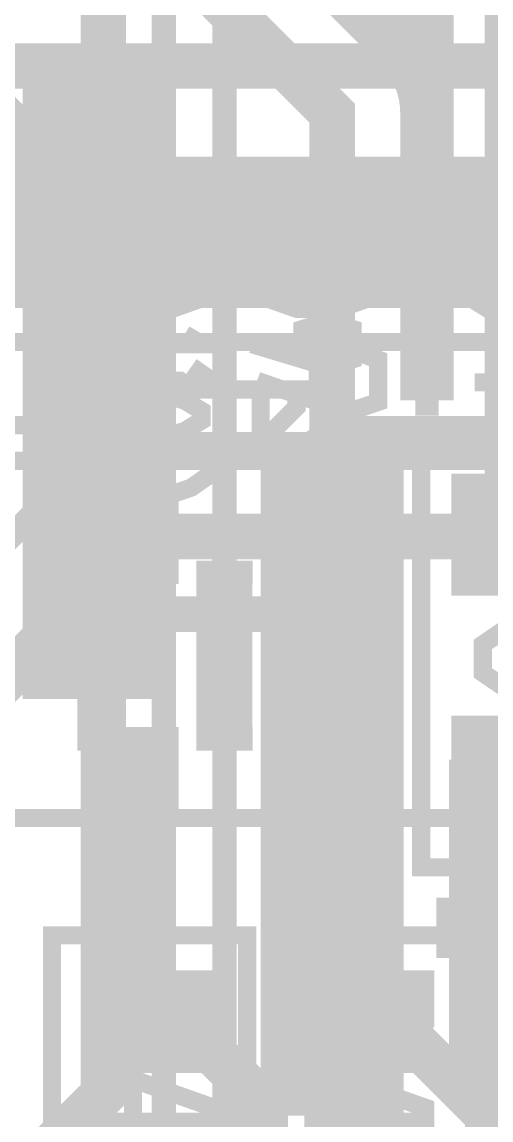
# Model space of a CAD drawing. Extents: x -10 to 131, y -93 to 209.
# Drawn here: x 106.89 to 110.82, y 6.89 to 16.12 of the extents above; entities that cross this region are included whole.
import ezdxf

# ---------------------------------------------------------------- set-up
doc = ezdxf.new("R2010")
doc.units = 0
doc.header["$MEASUREMENT"] = 0
doc.layers.get('0').update_dxf_attribs({"linetype": 'CONTINUOUS'})
for name, color, linetype in [('22-303-0_ASB', 7, 'CONTINUOUS'), ('22-303-0_AST', 7, 'CONTINUOUS'), ('22-303-0_BOT', 2, 'CONTINUOUS'), ('22-303-0_DRD', 6, 'CONTINUOUS'), ('22-303-0_IN1', 10, 'CONTINUOUS'), ('22-303-0_SMB', 14, 'CONTINUOUS'), ('22-303-0_SMT', 9, 'CONTINUOUS'), ('22-303-0_SPB', 12, 'CONTINUOUS'), ('22-303-0_SPT', 11, 'CONTINUOUS'), ('22-303-0_SSB', 13, 'CONTINUOUS'), ('22-303-0_SST', 8, 'CONTINUOUS'), ('22-303-0_TOP', 15, 'CONTINUOUS')]:
    doc.layers.add(name, color=color, linetype=linetype)

# ---------------------------------------------------------------- blocks, each defined once
blk = doc.blocks.new('RECTANGLE_76')
blk.add_solid([(0.59944, 2.74955), (0.59944, -2.74955), (-0.59944, 2.74955), (-0.59944, -2.74955)])
blk = doc.blocks.new('RECTANGLE_3')
blk.add_solid([(0.4826, 0.4064), (0.4826, -0.4064), (-0.4826, 0.4064), (-0.4826, -0.4064)])
blk = doc.blocks.new('RECTANGLE_6')
blk.add_solid([(0.63627, 0.51308), (0.63627, -0.51308), (-0.63627, 0.51308), (-0.63627, -0.51308)])
blk = doc.blocks.new('RECTANGLE_18')
blk.add_solid([(0.25019, 0.40005), (0.25019, -0.40005), (-0.25019, 0.40005), (-0.25019, -0.40005)])

msp = doc.modelspace()

# ---------------------------------------------------------------- linework, layer by layer
at = {"layer": '22-303-0_ASB', "const_width": 0.1524}
for points in [[(107.78998, 13.42898), (107.78998, 15.4305), (107.49026, 15.4305), (107.19054, 15.4305), (107.19054, 13.42898)], [(106.69016, 13.42898), (113.6904, 13.42898)], [(105.6894, 10.72896), (105.6894, 12.43076), (105.6894, 12.62888), (106.69016, 12.62888), (106.69016, 12.43076), (105.6894, 12.43076), (105.38968, 12.73048), (107.53852, 12.73048), (107.53852, 13.0302), (109.44098, 13.0302), (109.44098, 12.73048), (109.13872, 12.43076), (111.83874, 12.43076), (112.0902, 12.43076), (112.8903, 12.43076), (113.13922, 12.43076), (113.6904, 12.43076), (114.68862, 12.43076), (114.99088, 12.73048), (114.99088, 10.72896), (115.189, 10.72896), (115.189, 10.42924), (114.99088, 10.42924)], [(107.78998, 13.0302), (107.78998, 12.88034), (108.0897, 12.58062), (108.0897, 12.43076), (108.8898, 12.43076)], [(108.0897, 12.58062), (108.0897, 13.0302)], [(109.18952, 13.0302), (109.18952, 12.88034), (108.8898, 12.58062), (108.8898, 12.43076), (109.13872, 12.43076)], [(108.8898, 13.0302), (108.8898, 12.58062)], [(109.44098, 12.73048), (111.53902, 12.73048), (111.53902, 13.0302), (113.43894, 13.0302), (113.43894, 12.73048), (114.99088, 12.73048)], [(107.53852, 12.73048), (107.84078, 12.43076), (108.0897, 12.43076)], [(107.84078, 12.43076), (106.69016, 12.43076)], [(105.38968, 10.42924), (105.18902, 10.42924), (105.18902, 9.43102), (115.189, 9.43102), (115.189, 10.42924)], [(109.18952, 9.43102), (109.18952, 7.4295), (109.48924, 7.4295), (109.78896, 7.4295), (109.78896, 9.43102)]]:
    msp.add_lwpolyline(points, dxfattribs=at)
for points in [[(107.49026, 11.72972, 0.4142136), (107.19054, 11.43)], [(107.78998, 11.43, 0.4142136), (107.49026, 11.72972)], [(109.48924, 11.72972, 0.4142136), (109.18952, 11.43)], [(109.78896, 11.43, 0.4142136), (109.48924, 11.72972)], [(107.19054, 11.43, 0.4142136), (107.49026, 11.13028)], [(107.49026, 11.13028, 0.4142136), (107.78998, 11.43)], [(109.18952, 11.43, 0.4142136), (109.48924, 11.13028)], [(109.48924, 11.13028, 0.4142136), (109.78896, 11.43)]]:
    msp.add_lwpolyline(points, format="xyb", dxfattribs=at)
at = {"layer": '22-303-0_AST'}
for points, const_width in [([(107.46232, 14.18082), (107.46232, 13.82522), (107.80014, 13.70584), (108.1405, 13.70584), (108.47832, 13.82522), (108.47832, 14.18082)], 0.1524), ([(108.85932, 14.18082), (108.85932, 13.82522), (109.19714, 13.70584), (109.5375, 13.70584), (109.87532, 13.82522), (109.87532, 14.18082)], 0.1524), ([(107.46232, 14.11986), (108.47832, 14.11986)], 0.1524), ([(108.85932, 14.11986), (109.87532, 14.11986)], 0.1524), ([(109.36732, 12.92606), (109.36732, 13.28166), (109.5375, 13.34262), (109.70514, 13.34262), (109.87532, 13.28166), (109.87532, 12.92606), (109.70514, 12.86764), (109.5375, 12.86764), (108.85932, 13.10386)], 0.1524), ([(107.46232, 12.98702), (107.46232, 13.22324)], 0.1524), ([(107.46232, 13.10386), (108.47832, 13.10386), (108.30814, 13.22324)], 0.1524), ([(107.46232, 12.44346), (107.6325, 12.56284), (107.80014, 12.62126), (108.1405, 12.62126), (108.30814, 12.56284), (108.47832, 12.44346), (108.47832, 12.32662), (108.30814, 12.20724), (108.1405, 12.14882), (107.80014, 12.14882), (107.6325, 12.20724), (107.46232, 12.32662), (107.46232, 12.44346)], 0.1524), ([(112.014, 9.017), (110.236, 9.017), (110.236, 12.573), (112.014, 12.573), (112.014, 9.017)], 0.1524), ([(110.92434, 11.37158), (110.75416, 11.43), (110.75416, 11.7856), (110.92434, 11.84402), (111.60252, 11.84402), (111.77016, 11.7856), (111.77016, 11.43), (111.60252, 11.37158)], 0.1524), ([(107.55122, 10.0965), (107.44962, 10.0965), (107.44962, 11.4935), (107.55122, 11.4935)], 0.20066), ([(108.34878, 11.4935), (108.45038, 11.4935), (108.45038, 10.0965), (108.34878, 10.0965)], 0.20066), ([(108.82122, 10.0965), (108.71962, 10.0965), (108.71962, 11.4935), (108.82122, 11.4935)], 0.20066), ([(109.61878, 11.4935), (109.72038, 11.4935), (109.72038, 10.0965), (109.61878, 10.0965)], 0.20066), ([(108.45038, 11.19378), (108.45038, 11.09472), (107.44962, 11.09472), (107.44962, 11.19378), (108.45038, 11.19378)], 0.20066), ([(109.72038, 11.19378), (109.72038, 11.09472), (108.71962, 11.09472), (108.71962, 11.19378), (109.72038, 11.19378)], 0.20066), ([(110.92434, 11.00582), (110.75416, 10.88898), (110.75416, 10.65022), (110.92434, 10.53338), (111.09452, 10.53338), (111.43234, 10.7696), (111.77016, 10.53338), (111.77016, 11.00582)], 0.1524), ([(111.09452, 9.69518), (111.09452, 10.16762), (111.77016, 9.9314), (111.77016, 9.81202), (110.75416, 9.81202)], 0.1524), ([(108.7755, 5.5245), (108.7755, 8.4455), (107.1372, 8.4455), (107.1372, 5.5245), (108.7755, 5.5245)], 0.1524), ([(110.6805, 5.5245), (110.6805, 8.4455), (109.0422, 8.4455), (109.0422, 5.5245), (110.6805, 5.5245)], 0.1524), ([(107.98556, 8.07466), (107.98556, 7.71906), (108.15574, 7.59968), (108.32592, 7.59968), (108.49356, 7.71906), (108.49356, 8.07466), (107.47756, 8.07466)], 0.1524), ([(109.76356, 8.07466), (109.76356, 7.71906), (109.93374, 7.59968), (110.10392, 7.59968), (110.27156, 7.71906), (110.27156, 8.07466), (109.25556, 8.07466)], 0.1524), ([(107.98556, 7.77748), (107.47756, 7.59968)], 0.1524), ([(109.76356, 7.77748), (109.25556, 7.59968)], 0.1524), ([(107.81792, 6.76148), (107.81792, 7.23646), (108.49356, 6.9977), (108.49356, 6.88086), (107.47756, 6.88086)], 0.1524), ([(109.59592, 6.76148), (109.59592, 7.23646), (110.27156, 6.9977), (110.27156, 6.88086), (109.25556, 6.88086)], 0.1524)]:
    msp.add_lwpolyline(points, dxfattribs=dict(at, const_width=const_width))
at = {"layer": '22-303-0_BOT'}
for points, const_width in [([(110.0074, 17.86128), (110.0074, 15.81912)], 0.254), ([(110.236, 17.90192), (110.236, 12.93876)], 0.254), ([(109.7788, 17.50314), (109.7788, 16.05026)], 0.254), ([(108.95838, 16.87068), (109.97692, 15.85214)], 0.254), ([(109.48924, 9.67994), (109.48924, 15.35176), (108.458, 16.383), (97.536, 16.383), (97.409, 16.256)], 0.381), ([(110.38332, 16.43888), (110.38332, 12.93876)], 0.254), ([(92.964, 15.494), (93.345, 15.494), (94.107, 16.256), (96.393, 16.256), (97.155, 15.494), (97.79, 15.494), (98.044, 15.748), (106.299, 15.748), (107.49026, 14.55674), (107.49026, 13.18006)], 0.381), ([(110.38332, 16.0528), (109.77626, 16.0528)], 0.254), ([(110.38332, 15.8242), (110.00232, 15.8242)], 0.254), ([(110.38332, 15.5956), (110.14456, 15.5956)], 0.254), ([(110.38332, 15.367), (110.18774, 15.367)], 0.254), ([(110.18774, 15.35176), (110.18774, 12.93876)], 0.254), ([(110.38332, 15.1384), (110.18774, 15.1384)], 0.254), ([(110.38332, 14.9098), (110.18774, 14.9098)], 0.254), ([(110.38332, 14.6812), (110.18774, 14.6812)], 0.254), ([(110.38332, 14.4526), (110.18774, 14.4526)], 0.254), ([(110.38332, 14.224), (110.18774, 14.224)], 0.254), ([(110.38332, 13.9954), (110.18774, 13.9954)], 0.254), ([(110.38332, 13.7668), (110.18774, 13.7668)], 0.254), ([(110.38332, 13.5382), (110.18774, 13.5382)], 0.254), ([(110.38332, 13.3096), (110.18774, 13.3096)], 0.254), ([(110.38332, 13.081), (110.18774, 13.081)], 0.254), ([(110.38332, 12.93876), (110.18774, 12.93876)], 0.254), ([(112.3823, 9.92124), (110.59668, 9.92124)], 0.254), ([(110.59668, 9.92124), (110.59668, 7.2136)], 0.254), ([(112.3823, 9.8806), (110.59668, 9.8806)], 0.254), ([(110.6932, 9.92124), (110.6932, 7.2136)], 0.254), ([(110.9218, 9.92124), (110.9218, 7.2136)], 0.254), ([(112.3823, 9.652), (110.59668, 9.652)], 0.254), ([(112.3823, 9.4234), (110.59668, 9.4234)], 0.254), ([(112.3823, 9.1948), (110.59668, 9.1948)], 0.254), ([(112.3823, 8.9662), (110.59668, 8.9662)], 0.254), ([(112.3823, 8.7376), (110.59668, 8.7376)], 0.254), ([(112.3823, 8.509), (110.59668, 8.509)], 0.254), ([(112.3823, 8.2804), (110.59668, 8.2804)], 0.254), ([(112.3823, 8.0518), (110.59668, 8.0518)], 0.254), ([(112.3823, 7.8232), (110.59668, 7.8232)], 0.254), ([(112.3823, 7.5946), (110.59668, 7.5946)], 0.254), ([(112.3823, 7.366), (110.59668, 7.366)], 0.254), ([(112.3823, 7.2136), (110.59668, 7.2136)], 0.254)]:
    msp.add_lwpolyline(points, dxfattribs=dict(at, const_width=const_width))
at = {"layer": '22-303-0_BOT', "const_width": 0.254}
msp.add_lwpolyline([(110.18774, 15.35176, 0.1982442), (109.98442, 15.8444)], format="xyb", dxfattribs=at)
at = {"layer": '22-303-0_DRD', "const_width": 0.254}
for points in [[(110.49, 8.255), (111.125, 8.89)], [(110.49, 8.763), (110.49, 8.255)], [(111.125, 8.128), (110.49, 8.763)]]:
    msp.add_lwpolyline(points, dxfattribs=at)
at = {"layer": '22-303-0_IN1'}
for points, const_width in [([(74.93, -17.78), (74.93, -17.907), (79.883, -22.86), (101.346, -22.86), (105.283, -18.923), (105.283, -13.335), (111.506, -7.112), (111.506, -0.762), (108.585, 2.159), (108.585, 16.891), (107.315, 18.161), (107.315, 27.305), (108.585, 28.575), (108.585, 56.515)], 0.2032), ([(106.807, 54.61), (106.807, 17.907), (108.077, 16.637), (108.077, 6.35), (107.315, 5.588), (107.315, 1.143)], 0.2032), ([(106.172, -1.143), (106.172, 5.715), (107.569, 7.112), (107.569, 16.383), (104.521, 19.431), (104.521, 33.782), (103.505, 34.798), (103.505, 48.895)], 0.381), ([(112.522, 38.608), (112.776, 38.354), (112.776, 20.828), (111.506, 19.558), (111.506, 18.034), (111.76, 17.78), (111.76, 17.272), (110.871, 16.383), (110.871, 11.684), (112.014, 10.541), (112.014, -7.747), (111.252, -8.509), (111.252, -9.652)], 0.2032)]:
    msp.add_lwpolyline(points, dxfattribs=dict(at, const_width=const_width))
at = {"layer": '22-303-0_SSB', "const_width": 0.1524}
for points in [[(107.78998, 13.42898), (107.78998, 15.4305), (107.49026, 15.4305), (107.19054, 15.4305), (107.19054, 13.42898)], [(106.69016, 13.42898), (113.6904, 13.42898)], [(105.6894, 10.72896), (105.6894, 12.43076), (105.6894, 12.62888), (106.69016, 12.62888), (106.69016, 12.43076), (105.6894, 12.43076), (105.38968, 12.73048), (107.53852, 12.73048), (107.53852, 13.0302), (109.44098, 13.0302), (109.44098, 12.73048), (109.13872, 12.43076), (111.83874, 12.43076), (112.0902, 12.43076), (112.8903, 12.43076), (113.13922, 12.43076), (113.6904, 12.43076), (114.68862, 12.43076), (114.99088, 12.73048), (114.99088, 10.72896), (115.189, 10.72896), (115.189, 10.42924), (114.99088, 10.42924)], [(107.78998, 13.0302), (107.78998, 12.88034), (108.0897, 12.58062), (108.0897, 12.43076), (108.8898, 12.43076)], [(108.0897, 12.58062), (108.0897, 13.0302)], [(109.18952, 13.0302), (109.18952, 12.88034), (108.8898, 12.58062), (108.8898, 12.43076), (109.13872, 12.43076)], [(108.8898, 13.0302), (108.8898, 12.58062)], [(109.44098, 12.73048), (111.53902, 12.73048), (111.53902, 13.0302), (113.43894, 13.0302), (113.43894, 12.73048), (114.99088, 12.73048)], [(107.53852, 12.73048), (107.84078, 12.43076), (108.0897, 12.43076)], [(107.84078, 12.43076), (106.69016, 12.43076)], [(105.38968, 10.42924), (105.18902, 10.42924), (105.18902, 9.43102), (115.189, 9.43102), (115.189, 10.42924)], [(109.18952, 9.43102), (109.18952, 7.4295), (109.48924, 7.4295), (109.78896, 7.4295), (109.78896, 9.43102)]]:
    msp.add_lwpolyline(points, dxfattribs=at)
for points in [[(107.49026, 11.72972, 0.4142136), (107.19054, 11.43)], [(107.78998, 11.43, 0.4142136), (107.49026, 11.72972)], [(109.48924, 11.72972, 0.4142136), (109.18952, 11.43)], [(109.78896, 11.43, 0.4142136), (109.48924, 11.72972)], [(107.19054, 11.43, 0.4142136), (107.49026, 11.13028)], [(107.49026, 11.13028, 0.4142136), (107.78998, 11.43)], [(109.18952, 11.43, 0.4142136), (109.48924, 11.13028)], [(109.48924, 11.13028, 0.4142136), (109.78896, 11.43)]]:
    msp.add_lwpolyline(points, format="xyb", dxfattribs=at)
at = {"layer": '22-303-0_SST', "const_width": 0.1524}
for points in [[(110.82528, 14.3764), (110.68558, 14.41958), (110.68558, 14.67358), (110.82528, 14.71676), (111.38916, 14.71676), (111.5314, 14.67358), (111.5314, 14.41958), (111.38916, 14.3764)], [(107.54614, 14.26718), (107.54614, 14.01318), (107.82808, 13.92682), (108.11002, 13.92682), (108.39196, 14.01318), (108.39196, 14.26718)], [(107.54614, 14.224), (108.39196, 14.224)], [(108.81614, 14.26718), (108.81614, 14.01318), (109.09808, 13.92682), (109.38002, 13.92682), (109.66196, 14.01318), (109.66196, 14.26718)], [(108.81614, 14.224), (109.66196, 14.224)], [(110.82528, 14.03096), (110.68558, 13.9446), (110.68558, 13.77696), (110.82528, 13.6906), (110.96752, 13.6906), (111.24946, 13.86078), (111.5314, 13.6906), (111.5314, 14.03096)], [(109.24032, 13.2842), (109.24032, 13.5382), (109.38002, 13.58138), (109.52226, 13.58138), (109.66196, 13.5382), (109.66196, 13.2842), (109.52226, 13.24102), (109.38002, 13.24102), (108.81614, 13.4112)], [(107.54614, 13.32738), (107.54614, 13.49502)], [(107.54614, 13.4112), (108.39196, 13.4112), (108.25226, 13.49502)], [(110.96752, 13.0048), (110.96752, 13.34516), (111.5314, 13.17498), (111.5314, 13.09116), (110.68558, 13.09116)], [(107.54614, 12.8524), (107.68584, 12.93622), (107.82808, 12.9794), (108.11002, 12.9794), (108.25226, 12.93622), (108.39196, 12.8524), (108.39196, 12.76858), (108.25226, 12.68222), (108.11002, 12.64158), (107.82808, 12.64158), (107.68584, 12.68222), (107.54614, 12.76858), (107.54614, 12.8524)], [(112.014, 9.017), (112.014, 12.573), (110.236, 12.573), (110.236, 9.017), (112.014, 9.017)], [(107.55122, 11.4935), (107.44962, 11.4935), (107.44962, 10.0965), (107.55122, 10.0965)], [(108.34878, 10.0965), (108.45038, 10.0965), (108.45038, 11.4935), (108.34878, 11.4935)], [(108.82122, 11.4935), (108.71962, 11.4935), (108.71962, 10.0965), (108.82122, 10.0965)], [(109.61878, 10.0965), (109.72038, 10.0965), (109.72038, 11.4935), (109.61878, 11.4935)], [(108.45038, 11.19378), (108.45038, 11.09472), (107.44962, 11.09472), (107.44962, 11.19378), (108.45038, 11.19378)], [(109.72038, 11.19378), (109.72038, 11.09472), (108.71962, 11.09472), (108.71962, 11.19378), (109.72038, 11.19378)], [(108.7755, 5.5245), (108.7755, 8.4455), (107.1372, 8.4455), (107.1372, 5.5245), (108.7755, 5.5245)], [(110.6805, 5.5245), (110.6805, 8.4455), (109.0422, 8.4455), (109.0422, 5.5245), (110.6805, 5.5245)]]:
    msp.add_lwpolyline(points, dxfattribs=at)
at = {"layer": '22-303-0_TOP'}
for points, const_width in [([(97.52584, 11.30554), (97.52584, 12.30884), (98.806, 13.589), (99.822, 13.589), (101.981, 15.748), (110.998, 15.748), (111.887, 16.637), (112.649, 16.637)], 0.381), ([(103.632, 14.351), (113.665, 14.351)], 1.27), ([(103.632, 14.351), (113.665, 14.351)], 1.27), ([(113.665, 14.351), (103.632, 14.351)], 1.27), ([(103.632, 14.351), (113.665, 14.351)], 1.27), ([(101.219, 7.747), (101.219, 7.874), (102.743, 9.398), (104.394, 9.398), (107.569, 12.573), (110.236, 12.573), (110.363, 12.7), (113.538, 12.7), (114.173, 13.335), (116.332, 13.335)], 0.2032), ([(111.125, 11.811), (111.10976, 11.79576), (109.22, 11.79576)], 0.381), ([(107.95, 11.79576), (107.9246, 11.79576), (106.82224, 10.68324), (106.82224, 10.668), (105.04424, 8.89), (102.997, 8.89), (101.981, 7.874), (101.981, 7.493), (99.695, 5.207), (99.695, 5.20446), (98.82378, 5.20446)], 0.381), ([(109.22, 11.79576), (107.95, 11.79576)], 0.381), ([(107.95, 9.79424), (107.95, 7.6962)], 0.381), ([(109.22, 9.79424), (109.22, 8.3312), (109.855, 7.6962)], 0.381), ([(112.522, 2.54), (112.522, 3.302), (110.617, 5.207), (109.474, 5.207), (108.839, 5.842), (108.839, 7.112), (108.2548, 7.6962), (107.95, 7.6962)], 0.381), ([(112.522, 6.985), (110.744, 6.985), (110.0328, 7.6962), (109.855, 7.6962)], 0.381)]:
    msp.add_lwpolyline(points, dxfattribs=dict(at, const_width=const_width))

# ---------------------------------------------------------------- block references
at = {"layer": '22-303-0_BOT'}
for p in [(107.49026, 13.18006), (109.48924, 9.67994)]:
    msp.add_blockref('RECTANGLE_76', p, dxfattribs=at)
at = {"layer": '22-303-0_SMB'}
for p in [(107.49026, 13.18006), (109.48924, 9.67994)]:
    msp.add_blockref('RECTANGLE_76', p, dxfattribs=at)
at = {"layer": '22-303-0_SMT'}
for name, p in [('RECTANGLE_6', (111.125, 11.811)), ('RECTANGLE_18', (107.95, 11.79576)), ('RECTANGLE_18', (109.22, 11.79576)), ('RECTANGLE_6', (111.125, 9.779)), ('RECTANGLE_18', (107.95, 9.79424)), ('RECTANGLE_18', (109.22, 9.79424)), ('RECTANGLE_3', (107.95, 7.6962)), ('RECTANGLE_3', (109.855, 7.6962))]:
    msp.add_blockref(name, p, dxfattribs=at)
at = {"layer": '22-303-0_SPB'}
for p in [(107.49026, 13.18006), (109.48924, 9.67994)]:
    msp.add_blockref('RECTANGLE_76', p, dxfattribs=at)
at = {"layer": '22-303-0_SPT'}
for name, p in [('RECTANGLE_6', (111.125, 11.811)), ('RECTANGLE_18', (107.95, 11.79576)), ('RECTANGLE_18', (109.22, 11.79576)), ('RECTANGLE_6', (111.125, 9.779)), ('RECTANGLE_18', (107.95, 9.79424)), ('RECTANGLE_18', (109.22, 9.79424)), ('RECTANGLE_3', (107.95, 7.6962)), ('RECTANGLE_3', (109.855, 7.6962))]:
    msp.add_blockref(name, p, dxfattribs=at)
at = {"layer": '22-303-0_TOP'}
for name, p in [('RECTANGLE_6', (111.125, 11.811)), ('RECTANGLE_18', (107.95, 11.79576)), ('RECTANGLE_18', (109.22, 11.79576)), ('RECTANGLE_6', (111.125, 9.779)), ('RECTANGLE_18', (107.95, 9.79424)), ('RECTANGLE_18', (109.22, 9.79424)), ('RECTANGLE_3', (107.95, 7.6962)), ('RECTANGLE_3', (109.855, 7.6962))]:
    msp.add_blockref(name, p, dxfattribs=at)

doc.saveas('drawing.dxf')
